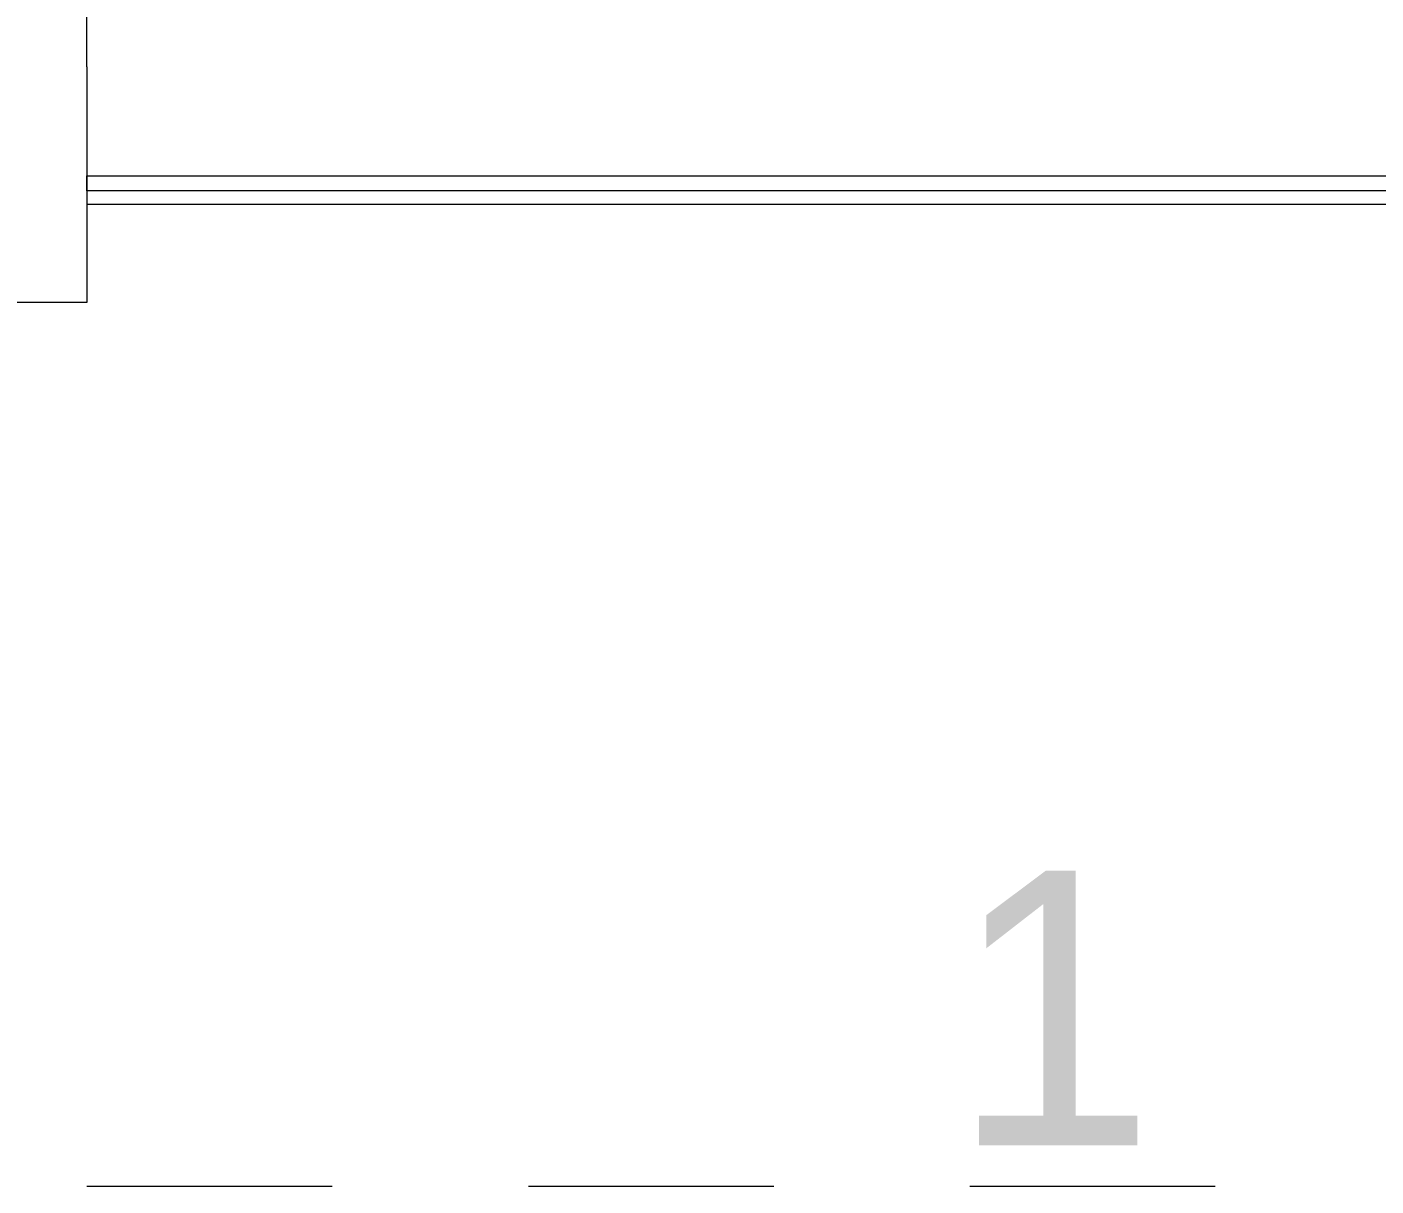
# Model space of a CAD drawing. Header units: metres. Extents: x 14 to 2416, y -346 to 476.
# Drawn here: x 140.696 to 141.384, y -69.071 to -68.481 of the extents above; entities that cross this region are included whole.
import ezdxf

# ---------------------------------------------------------------- set-up
doc = ezdxf.new("R2010")
doc.units = ezdxf.units.M
doc.linetypes.add('0', pattern=[0])
doc.linetypes.add('HIDDEN2', pattern=[0.1875, 0.125, -0.0625])
doc.layers.get('0').update_dxf_attribs({"linetype": '0', "lineweight": 20})
for name, color, linetype, lineweight in [('A-ANNO-TEXT', 20, 'Continuous', 13), ('A-WALL', 250, 'Continuous', 20), ('baños', 251, 'Continuous', 0), ('E Tuberia Emp Losa', 22, 'Continuous', 40)]:
    doc.layers.add(name, color=color, linetype=linetype, lineweight=lineweight)
doc.layers.add('Techos 1', color=7, linetype='HIDDEN2', lineweight=9, true_color=0x42391a)
doc.styles.add('CENTURY GOTHIC', font='GOTHIC.TTF')

# ---------------------------------------------------------------- blocks, each defined once
blk = doc.blocks.new('PL BASE 2N NASAS 09')
at = {"layer": 'A-WALL'}
for p, q in [((166.29755, -7.64173), (166.29755, -6.98661)), ((166.29755, -7.64173), (166.29755, -7.76173)), ((166.29755, -7.76173), (165.36815, -7.76173))]:
    blk.add_line(p, q, dxfattribs=at)
at = {"layer": 'baños'}
blk.add_line((166.29755, -7.71169), (168.64755, -7.71169), dxfattribs=at)
blk.add_lwpolyline([(166.29755, -7.69713), (167.10028, -7.69713), (167.10028, -7.70488), (166.29755, -7.70488)], close=True, dxfattribs=at)
at = {"layer": 'Techos 1'}
blk.add_line((161.34755, -8.21173), (176.09755, -8.21173), dxfattribs=at)
blk = doc.blocks.new('PL MUEBLES 2N NASAS 09')
blk.add_blockref('PL BASE 2N NASAS 09', (49.91428, 62.71701))
blk = doc.blocks.new('A$C595364de')
blk.add_blockref('PL MUEBLES 2N NASAS 09', (-199.56182, -36.6052))

msp = doc.modelspace()

# ---------------------------------------------------------------- block references
at = {"layer": 'A-ANNO-TEXT'}
msp.add_blockref('A$C595364de', (124.07662, -86.97111), dxfattribs=at)

# ---------------------------------------------------------------- texts
at = {"layer": 'E Tuberia Emp Losa', "insert": (141.21899, -68.98036), "char_height": 0.14, "width": 0.276812, "attachment_point": 5, "style": 'CENTURY GOTHIC'}
msp.add_mtext('1 ', dxfattribs=at)

doc.saveas('drawing.dxf')
